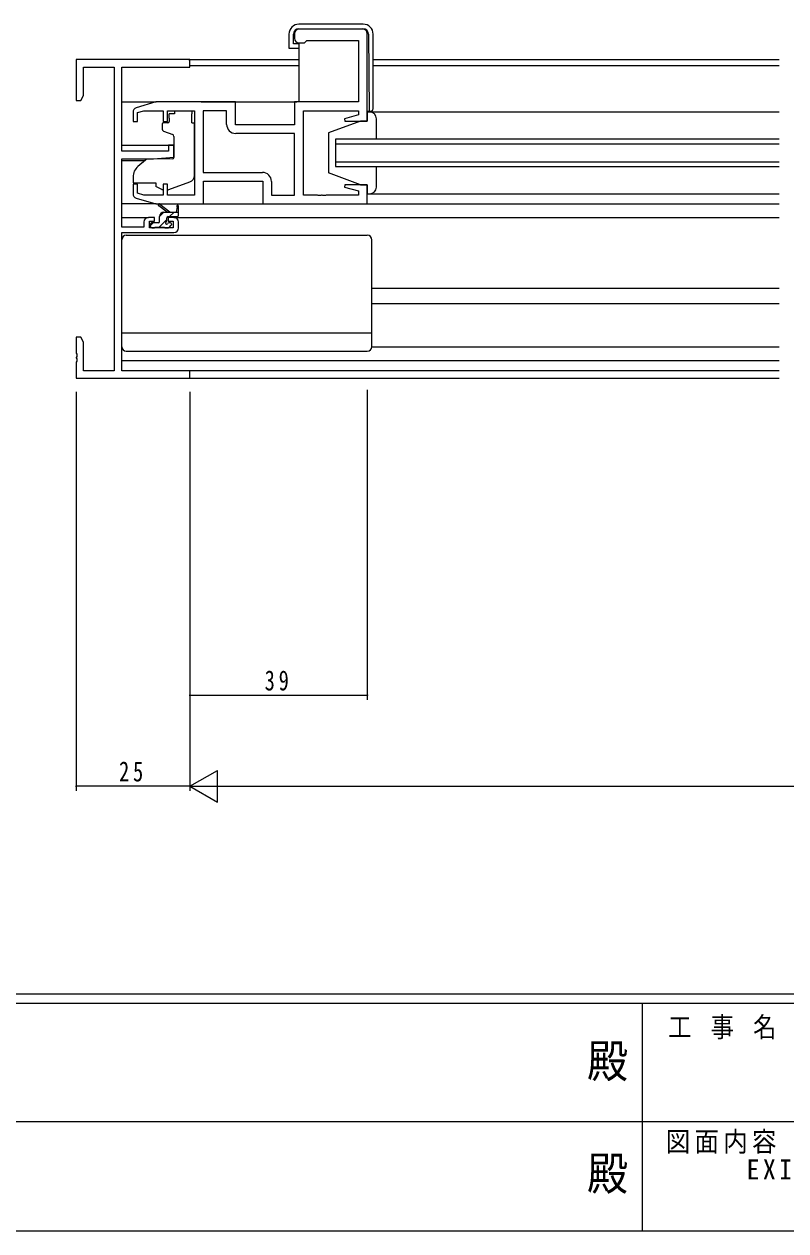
# Model space of a CAD drawing. Units: millimetres, scale not verified. Extents: x -567 to 567, y -403 to 403.
# Drawn here: x -148.6 to 18.9, y -403 to -137.8 of the extents above; entities that cross this region are included whole.
import ezdxf
from ezdxf.enums import TextEntityAlignment as Align

# ---------------------------------------------------------------- set-up
doc = ezdxf.new("R2010")
doc.units = ezdxf.units.MM
doc.header["$LTSCALE"] = 2
for name, color, linetype, lineweight in [('0-1_YKK_ZWAK', 7, 'Continuous', 18), ('0-3_YKK_11', 7, 'Continuous', 18), ('0-4_YKK_12', 2, 'Continuous', 18), ('0-5_YKK_13', 4, 'Continuous', 18), ('0-7_YKK_D', 6, 'Continuous', 18)]:
    doc.layers.add(name, color=color, linetype=linetype, lineweight=lineweight)
doc.layers.add('0-2_USER1', color=7, linetype='Continuous')
doc.styles.add('ＭＳ ゴシック', font='')
doc.styles.get('ＭＳ ゴシック').set_extended_font_data('MS Gothic')

msp = doc.modelspace()

# ---------------------------------------------------------------- linework, layer by layer
at = {"layer": '0-1_YKK_ZWAK'}
for p, q in [((537.274, -351), (-562.726, -351)), ((483.274, -353), (-562.726, -353)), ((-12.726, -353), (-12.726, -403)), ((-194.726, -378.999), (-10.726, -378.999)), ((-10.726, -378.999), (173.274, -378.999)), ((-562.726, -403), (483.274, -403))]:
    msp.add_line(p, q, dxfattribs=at)
at = {"layer": '0-3_YKK_11'}
for p, q in [((-89.141, -139.904), (-89.141, -140.904)), ((-74.141, -138.904), (-88.141, -138.904)), ((-73.141, -159.104), (-73.141, -139.904)), ((-88.141, -141.904), (-86.941, -141.904)), ((-86.941, -141.904), (-86.641, -141.604)), ((-86.641, -141.604), (-86.441, -141.404)), ((-86.441, -141.404), (-75.071, -141.404)), ((-75.071, -141.404), (-75.071, -154.904)), ((-137.141, -145.604), (-137.141, -154.604)), ((-112.141, -145.604), (-137.141, -145.604)), ((-112.141, -147.234), (-112.141, -145.604)), ((-135.511, -147.234), (-128.771, -147.234)), ((-135.511, -153.513), (-135.511, -147.234)), ((-128.771, -147.234), (-128.771, -213.974)), ((-127.141, -147.234), (-112.141, -147.234)), ((-127.141, -165.704), (-127.141, -147.234)), ((-136.141, -154.604), (-135.511, -153.513)), ((-137.141, -154.604), (-136.141, -154.604)), ((-119.641, -154.904), (-123.928, -156.19)), ((-102.141, -154.904), (-119.641, -154.904)), ((-102.141, -159.904), (-102.141, -154.904)), ((-89.141, -154.904), (-89.141, -159.904)), ((-75.071, -154.904), (-89.141, -154.904)), ((-124.641, -157.148), (-124.641, -159.204)), ((-123.641, -157.252), (-122.246, -156.834)), ((-123.641, -159.204), (-123.641, -157.252)), ((-122.246, -156.834), (-118.041, -156.834)), ((-118.041, -156.834), (-118.041, -159.204)), ((-117.041, -156.834), (-111.141, -156.834)), ((-117.041, -159.204), (-117.041, -156.834)), ((-111.141, -156.834), (-111.141, -175.374)), ((-109.211, -156.834), (-109.211, -170.374)), ((-104.071, -156.834), (-109.211, -156.834)), ((-109.211, -156.834), (-109.211, -170.374)), ((-104.071, -159.834), (-104.071, -156.834)), ((-87.141, -156.834), (-75.071, -156.834)), ((-87.141, -175.374), (-87.141, -156.834)), ((-75.071, -157.751), (-78.17, -158.581)), ((-78.17, -158.581), (-78.101, -159.104)), ((-78.101, -159.104), (-73.141, -159.104)), ((-75.071, -156.834), (-75.071, -157.751)), ((-124.641, -159.204), (-123.641, -159.204)), ((-118.041, -159.204), (-117.041, -159.204)), ((-89.141, -159.904), (-102.141, -159.904)), ((-116.841, -164.404), (-116.841, -165.704)), ((-115.641, -164.404), (-116.841, -164.404)), ((-115.641, -167.01), (-115.641, -164.404)), ((-89.141, -161.834), (-102.071, -161.834)), ((-89.141, -175.374), (-89.141, -161.834)), ((-116.841, -165.704), (-127.141, -165.704)), ((-120.141, -167.404), (-115.641, -167.01)), ((-127.141, -167.404), (-120.141, -167.404)), ((-127.141, -182.404), (-127.141, -167.404)), ((-109.211, -170.374), (-96.211, -170.374)), ((-109.141, -172.304), (-96.141, -172.304)), ((-109.141, -177.304), (-109.141, -172.304)), ((-96.141, -172.304), (-96.141, -177.304)), ((-94.211, -172.374), (-94.211, -175.374)), ((-124.641, -173.004), (-124.641, -175.06)), ((-123.641, -173.004), (-124.641, -173.004)), ((-123.641, -174.955), (-123.641, -173.004)), ((-122.246, -175.374), (-123.641, -174.955)), ((-118.041, -173.004), (-118.041, -175.374)), ((-117.041, -173.004), (-118.041, -173.004)), ((-117.041, -175.374), (-117.041, -173.004)), ((-78.101, -173.104), (-78.17, -173.626)), ((-78.17, -173.626), (-75.071, -174.457)), ((-73.141, -173.104), (-78.101, -173.104)), ((-75.071, -174.457), (-75.071, -175.374)), ((-73.141, -177.304), (-73.141, -173.104)), ((-123.928, -176.018), (-119.641, -177.304)), ((-118.041, -175.374), (-122.246, -175.374)), ((-119.641, -177.304), (-109.141, -177.304)), ((-111.141, -175.374), (-117.041, -175.374)), ((-96.141, -177.304), (-73.141, -177.304)), ((-94.211, -175.374), (-89.141, -175.374)), ((-84.099, -175.374), (-87.141, -175.374)), ((-83.916, -175.494), (-84.099, -175.374)), ((-83.366, -175.494), (-83.916, -175.494)), ((-83.183, -175.374), (-83.366, -175.494)), ((-83.099, -175.374), (-83.183, -175.374)), ((-82.916, -175.494), (-83.099, -175.374)), ((-82.366, -175.494), (-82.916, -175.494)), ((-82.183, -175.374), (-82.366, -175.494)), ((-75.071, -175.374), (-82.183, -175.374)), ((-119.941, -180.304), (-121.241, -180.304)), ((-119.941, -181.104), (-119.941, -180.304)), ((-116.941, -180.304), (-116.941, -181.104)), ((-115.641, -180.304), (-116.941, -180.304)), ((-122.241, -182.404), (-127.141, -182.404)), ((-122.241, -181.304), (-122.241, -182.404)), ((-121.041, -181.104), (-119.941, -181.104)), ((-121.041, -182.604), (-121.041, -181.104)), ((-115.841, -182.604), (-121.041, -182.604)), ((-116.941, -181.104), (-115.841, -181.104)), ((-115.841, -181.104), (-115.841, -182.604)), ((-114.641, -182.604), (-114.641, -181.304)), ((-127.141, -183.604), (-115.641, -183.604)), ((-127.141, -213.974), (-127.141, -183.604)), ((-137.141, -206.604), (-137.141, -210.145)), ((-136.141, -206.604), (-137.141, -206.604)), ((-135.511, -207.695), (-136.141, -206.604)), ((-135.511, -213.974), (-135.511, -207.695)), ((-137.141, -210.145), (-137.021, -210.329)), ((-137.021, -210.879), (-137.141, -211.062)), ((-137.141, -211.062), (-137.141, -211.145)), ((-137.141, -211.145), (-137.021, -211.329)), ((-137.021, -211.879), (-137.141, -212.062)), ((-137.141, -212.062), (-137.141, -215.604)), ((-137.021, -210.329), (-137.021, -210.879)), ((-137.021, -211.329), (-137.021, -211.879)), ((-128.771, -213.974), (-135.511, -213.974)), ((-112.141, -213.974), (-127.141, -213.974)), ((-112.141, -215.604), (-112.141, -213.974)), ((-137.141, -215.604), (-112.141, -215.604))]:
    msp.add_line(p, q, dxfattribs=at)
for centre, radius, start, end in [((-88.141, -139.904), 1, 90.00001, 179.99999), ((-74.141, -139.904), 1, 0.00001, 89.99999), ((-88.141, -140.904), 1, 180.00001, 269.99999), ((-123.641, -157.148), 1, 106.69926, 180.00004), ((-102.071, -159.834), 2, 180.00001, 269.99999), ((-96.211, -172.374), 2, 0.00001, 89.99999), ((-123.641, -175.06), 1, 179.99996, 253.30074), ((-121.241, -181.304), 1, 90.00001, 179.99999), ((-115.641, -181.304), 1, 0.00001, 89.99999), ((-115.641, -182.604), 1, 270.00001, 359.99999)]:
    msp.add_arc(centre, radius, start, end, dxfattribs=at)
at = {"layer": '0-4_YKK_12'}
for p, q in [((-112.441, -145.604), (-88.167, -145.604)), ((-71.867, -145.604), (17.359, -145.604)), ((-88.167, -147.004), (-112.141, -147.004)), ((17.359, -147.004), (-71.867, -147.004)), ((-127.141, -154.904), (-119.567, -154.904)), ((-109.641, -154.904), (-88.641, -154.904)), ((-127.141, -164.404), (-115.641, -164.404)), ((-80.141, -164.104), (17.359, -164.104)), ((-127.141, -167.804), (-122.018, -167.804)), ((17.359, -168.104), (-80.141, -168.104)), ((-80.641, -177.304), (17.359, -177.304)), ((-127.141, -180.304), (-121.241, -180.304)), ((-115.641, -180.304), (17.359, -180.304)), ((-72.141, -195.804), (17.359, -195.804)), ((-72.141, -199.204), (17.359, -199.204)), ((-127.141, -211.704), (17.359, -211.704)), ((17.359, -213.974), (-126.841, -213.974)), ((-112.441, -215.604), (17.359, -215.604))]:
    msp.add_line(p, q, dxfattribs=at)
msp.add_lwpolyline([(17.359, -163.104), (-80.141, -163.104), (-80.141, -169.104), (17.359, -169.104)], dxfattribs=at)
at = {"layer": '0-5_YKK_13'}
for p, q in [((-74.067, -137.804), (-88.167, -137.804)), ((-89.367, -142.104), (-89.367, -140.004)), ((-88.167, -138.804), (-74.115, -138.804)), ((-72.915, -139.993), (-72.767, -156.903)), ((-71.867, -156.404), (-71.867, -140.004)), ((-89.867, -143.104), (-88.167, -143.104)), ((-88.167, -142.104), (-89.367, -142.104)), ((-88.167, -142.104), (-88.167, -154.904)), ((-115.541, -157.504), (-116.711, -157.504)), ((-116.711, -158.504), (-116.711, -157.504)), ((-115.541, -157.504), (-116.711, -157.504)), ((-116.711, -158.504), (-116.711, -157.504)), ((-115.541, -157.504), (-116.711, -157.504)), ((-116.711, -158.504), (-116.711, -157.504)), ((-116.711, -158.504), (-116.711, -159.204)), ((-116.711, -158.504), (-116.711, -159.204)), ((-116.711, -158.504), (-116.711, -159.204)), ((-115.541, -156.834), (-111.741, -156.834)), ((-115.541, -156.834), (-115.541, -157.504)), ((-115.541, -156.834), (-111.741, -156.834)), ((-115.541, -156.834), (-115.541, -157.504)), ((-115.541, -156.834), (-111.741, -156.834)), ((-115.541, -156.834), (-115.541, -157.504)), ((-111.741, -156.834), (-111.741, -157.504)), ((-111.741, -156.834), (-111.741, -157.504)), ((-111.741, -156.834), (-111.741, -157.504)), ((-111.741, -158.504), (-111.741, -157.504)), ((-111.741, -158.504), (-111.741, -157.504)), ((-111.741, -158.504), (-111.741, -157.504)), ((-111.741, -159.504), (-111.741, -158.504)), ((-111.741, -159.504), (-111.741, -158.504)), ((-111.741, -159.504), (-111.741, -158.504)), ((-74.641, -159.104), (-81.641, -161.704)), ((-73.141, -156.904), (-72.367, -156.904)), ((-73.141, -157.103), (17.359, -157.104)), ((-71.141, -163.104), (-71.141, -158.604)), ((-118.241, -159.804), (-118.241, -160.854)), ((-118.241, -159.804), (-118.241, -160.854)), ((-118.241, -159.804), (-118.241, -160.854)), ((-117.011, -159.504), (-117.941, -159.504)), ((-117.011, -159.504), (-117.941, -159.504)), ((-117.011, -159.504), (-117.941, -159.504)), ((-117.912, -161.323), (-115.911, -162.052)), ((-117.912, -161.323), (-115.911, -162.052)), ((-117.912, -161.323), (-115.911, -162.052)), ((-111.741, -159.504), (-111.141, -159.504)), ((-111.741, -159.504), (-111.141, -159.504)), ((-111.741, -159.504), (-111.141, -159.504)), ((-111.141, -171.059), (-111.141, -159.504)), ((-111.141, -171.059), (-111.141, -159.504)), ((-111.141, -171.059), (-111.141, -159.504)), ((-81.641, -161.704), (-81.641, -170.504)), ((-115.641, -162.5), (-115.641, -167.106)), ((-115.641, -162.5), (-115.641, -167.106)), ((-115.641, -162.5), (-115.641, -167.106)), ((-121.878, -167.687), (-123.569, -169.106)), ((-121.878, -167.687), (-123.569, -169.106)), ((-121.878, -167.687), (-123.569, -169.106)), ((-115.858, -167.406), (-121.244, -167.453)), ((-115.858, -167.406), (-121.244, -167.453)), ((-115.858, -167.406), (-121.244, -167.453)), ((-71.141, -173.604), (-71.141, -169.104)), ((-124.641, -171.404), (-124.641, -172.704)), ((-124.641, -171.404), (-124.641, -172.704)), ((-124.641, -171.404), (-124.641, -172.704)), ((-74.641, -173.104), (-81.641, -170.504)), ((-119.641, -173.004), (-119.641, -173.501)), ((-119.641, -173.004), (-119.641, -173.501)), ((-119.641, -173.004), (-119.641, -173.501)), ((-118.335, -174.11), (-119.641, -173.501)), ((-118.335, -174.11), (-119.641, -173.501)), ((-118.335, -174.11), (-119.641, -173.501)), ((-116.769, -174.144), (-112.131, -172.47)), ((-116.769, -174.144), (-112.131, -172.47)), ((-116.769, -174.144), (-112.131, -172.47)), ((-74.641, -173.104), (-73.141, -173.104)), ((-119.567, -177.304), (-127.141, -177.304)), ((-116.541, -179.104), (-118.759, -177.421)), ((-109.641, -177.304), (-95.641, -177.304)), ((-73.141, -175.104), (17.359, -175.104)), ((-117.141, -179.104), (-118.96, -177.703)), ((-117.842, -179.104), (-118.841, -180.103)), ((-118.841, -181.204), (-118.841, -180.104)), ((-117.841, -179.104), (-114.641, -179.104)), ((-116.941, -180.104), (-114.941, -180.104)), ((-115.597, -179.104), (-116.597, -180.104)), ((-114.941, -177.978), (-115.139, -179.104)), ((-114.641, -179.804), (-114.641, -177.804)), ((-120.242, -181.504), (-120.841, -182.103)), ((-120.841, -181.804), (-120.841, -182.304)), ((-119.141, -181.504), (-120.541, -181.504)), ((-120.541, -182.604), (-120.041, -182.604)), ((-119.841, -182.404), (-117.741, -182.404)), ((-117.241, -180.748), (-118.897, -182.404)), ((-117.541, -182.604), (-116.941, -182.604)), ((-117.241, -181.043), (-117.241, -180.404)), ((-116.162, -181.913), (-116.831, -182.583)), ((-116.441, -181.504), (-116.78, -181.504)), ((-116.729, -182.516), (-116.229, -182.016)), ((-127.141, -208.704), (-127.141, -185.204)), ((-126.141, -184.204), (-73.141, -184.204)), ((-72.141, -208.704), (-72.141, -185.204)), ((-127.141, -205.664), (-72.141, -205.664)), ((-72.141, -208.704), (17.359, -208.704)), ((-72.141, -208.704), (17.359, -208.704)), ((-126.141, -209.704), (-73.141, -209.704))]:
    msp.add_line(p, q, dxfattribs=at)
for points in [[(-90.367, -140.004), (-90.367, -143.104), (-89.867, -143.104)], [(-72.641, -157.104), (-73.141, -157.104), (-73.141, -159.104), (-74.641, -159.104)], [(-124.641, -172.704), (-119.641, -172.704), (-119.641, -173.004)], [(-124.641, -172.704), (-119.641, -172.704), (-119.641, -173.004)], [(-124.641, -172.704), (-119.641, -172.704), (-119.641, -173.004)], [(-73.141, -173.104), (-73.141, -175.104), (-72.641, -175.104)]]:
    msp.add_lwpolyline(points, dxfattribs=at)
for centre, radius, start, end in [((-88.167, -140.004), 2.2, 90, 180), ((-74.067, -140.004), 2.2, 0, 90), ((-88.167, -140.004), 1.2, 90, 180), ((-74.115, -140.004), 1.2, 0.5, 90), ((-72.367, -156.404), 0.5, 270, 0), ((-72.641, -158.604), 1.5, 0, 90), ((-117.941, -159.804), 0.3, 90, 180), ((-117.941, -159.804), 0.3, 90, 180), ((-117.941, -159.804), 0.3, 90, 180), ((-117.741, -160.854), 0.5, 180, 250), ((-117.741, -160.854), 0.5, 180, 250), ((-117.741, -160.854), 0.5, 180, 250), ((-117.011, -159.204), 0.3, 270, 0), ((-117.011, -159.204), 0.3, 270, 0), ((-117.011, -159.204), 0.3, 270, 0), ((-116.141, -162.5), 0.5, 0, 70), ((-116.141, -162.5), 0.5, 0, 70), ((-116.141, -162.5), 0.5, 0, 70), ((-121.641, -171.404), 3, 130, 180), ((-121.641, -171.404), 3, 130, 180), ((-121.641, -171.404), 3, 130, 180), ((-121.235, -168.453), 1, 90.5, 130), ((-121.235, -168.453), 1, 90.5, 130), ((-121.235, -168.453), 1, 90.5, 130), ((-115.941, -167.106), 0.3, 270.5, 0), ((-115.941, -167.106), 0.3, 270.5, 0), ((-115.941, -167.106), 0.3, 270.5, 0), ((-112.641, -171.059), 1.5, 289.85326, 0), ((-112.641, -171.059), 1.5, 289.85326, 0), ((-112.641, -171.059), 1.5, 289.85326, 0), ((-117.912, -173.204), 1, 245, 262.59308), ((-117.912, -173.204), 1, 245, 262.59308), ((-117.912, -173.204), 1, 245, 262.59308), ((-117.109, -173.204), 1, 273.88684, 289.85326), ((-117.109, -173.204), 1, 273.88684, 289.85326), ((-117.109, -173.204), 1, 273.88684, 289.85326), ((-72.641, -173.604), 1.5, 270, 0), ((-118.941, -177.504), 0.2, 24.41711, 264.41711), ((-114.841, -177.804), 0.2, 0, 240), ((-117.841, -180.104), 1, 90, 180), ((-116.941, -180.404), 0.3, 90, 180), ((-114.941, -179.804), 0.3, 270, 0), ((-120.541, -181.804), 0.3, 90, 180), ((-120.541, -182.304), 0.3, 180, 270), ((-120.041, -182.404), 0.2, 270, 0), ((-119.141, -181.204), 0.3, 270, 0), ((-117.541, -182.404), 0.2, 180, 270), ((-117.241, -181.504), 0.25, 123.05573, 326.94427), ((-117.541, -181.043), 0.3, 303.05573, 0), ((-116.78, -181.804), 0.3, 90, 146.94427), ((-116.941, -182.304), 0.3, 270, 315), ((-116.441, -181.804), 0.3, 315, 90), ((-126.141, -185.204), 1, 90, 180), ((-73.141, -185.204), 1, 0, 90), ((-126.141, -208.704), 1, 180, 270), ((-73.141, -208.704), 1, 270, 0)]:
    msp.add_arc(centre, radius, start, end, dxfattribs=at)
at = {"layer": '0-7_YKK_D'}
for p, q in [((-137.141, -218.604), (-137.141, -306.301)), ((-112.141, -218.604), (-112.141, -306.301)), ((-112.141, -218.604), (-112.141, -306.301)), ((-73.141, -218.175), (-73.141, -286.301)), ((-112.141, -228.804), (-112.141, -286.301)), ((-112.141, -285.301), (-73.141, -285.301)), ((-112.141, -305.301), (-106.079, -301.801)), ((-106.079, -308.801), (-106.079, -301.801)), ((-112.141, -305.301), (-137.141, -305.301)), ((-112.141, -305.301), (-106.079, -308.801)), ((-112.141, -305.301), (-100.017, -305.301)), ((-105.141, -305.301), (380.859, -305.301))]:
    msp.add_line(p, q, dxfattribs=at)
for centre, start, end in [((-112.141, -285.301), 0, 180), ((-112.141, -285.301), 180, 0), ((-73.141, -285.301), 0, 180), ((-73.141, -285.301), 180, 0), ((-137.141, -305.301), 0, 180), ((-137.141, -305.301), 180, 0)]:
    msp.add_arc(centre, 0.106, start, end, dxfattribs=at)

# ---------------------------------------------------------------- texts
at = {"layer": '0-1_YKK_ZWAK', "style": 'ＭＳ ゴシック', "width": 0.9}
for p in [(-24.843, -371.509), (-24.843, -396.254)]:
    msp.add_text('殿', height=7.331, dxfattribs=at).set_placement(p, align=Align.BOTTOM_LEFT)
at = {"layer": '0-1_YKK_ZWAK', "char_height": 4.399, "attachment_point": 7, "style": 'ＭＳ ゴシック'}
for s, insert in [('\\T1.22;\\W0.85;工\\~事\\~名', (-6.994, -360.904)), ('\\T1.17;\\W0.9;図面内容', (-7.558, -386.069))]:
    msp.add_mtext(s, dxfattribs=dict(at, insert=insert))
at = {"layer": '0-2_USER1', "insert": (10.213, -392.213), "char_height": 4.399, "attachment_point": 7, "style": 'ＭＳ ゴシック'}
msp.add_mtext('\\T1.26;\\W0.95;EXIMA31\\~引違い窓【2･4枚建】T-1仕様', dxfattribs=at)
at = {"layer": '0-7_YKK_D', "color": 7, "char_height": 4.399, "attachment_point": 7, "style": 'ＭＳ ゴシック'}
for s, insert in [('\\T1.37;\\W0.75;39', (-95.711, -284.301)), ('\\T1.37;\\W0.75;25', (-127.723, -304.301))]:
    msp.add_mtext(s, dxfattribs=dict(at, insert=insert))

doc.saveas('drawing.dxf')
